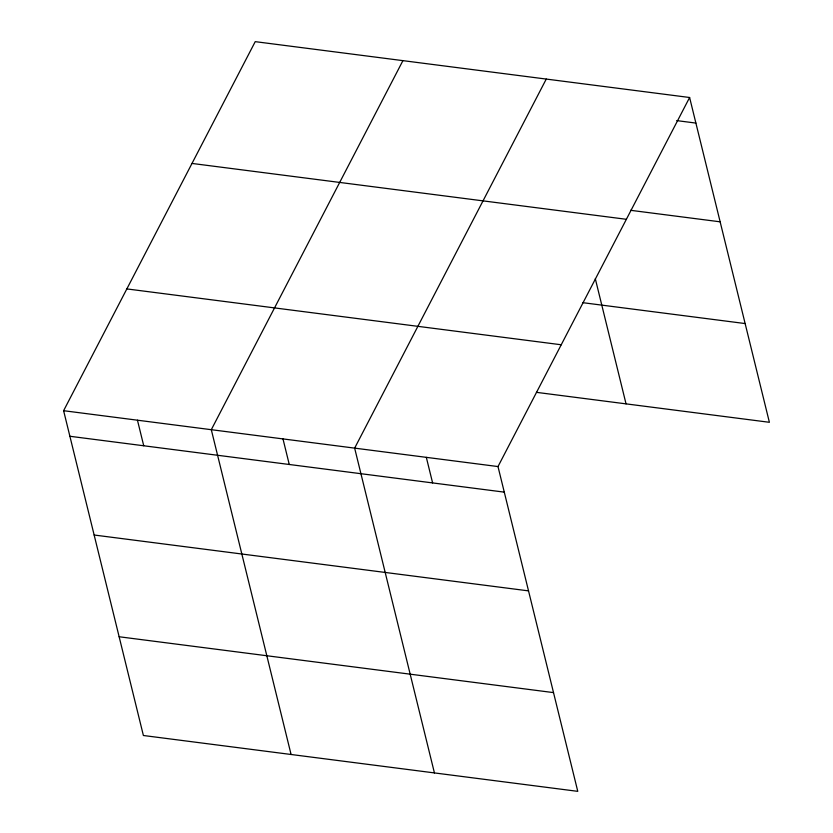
<?xml version="1.0" encoding="UTF-8"?>
<svg xmlns="http://www.w3.org/2000/svg" width="833" height="833" viewBox="0 0 833 833"><rect width="100%" height="100%" fill="white"/><g stroke="black" fill="none" stroke-linecap="round" stroke-linejoin="round"><path stroke-width="1.25" d="M689.609 97.503L497.999 466.563L577.769 791.35L143.391 735.497L63.61 410.7L255.231 41.65L689.609 97.503L769.39 422.3L536.452 392.343M402.922 60.642L211.301 429.693L291.081 754.49M546.261 79.073L354.65 448.123L434.43 772.92M676.698 120.608L695.888 123.076M630.55 210.301L720.149 221.817M191.996 163.435L626.374 219.298M582.59 302.65L745.139 323.558M126.845 288.916L561.234 344.768M63.61 410.7L497.999 466.563M69.889 436.273L504.277 492.136M94.15 535.015L528.528 590.878M119.14 636.756L553.518 692.608M595.314 278.743L626.041 403.87M426.319 457.338L432.608 482.911M282.981 438.908L289.259 464.481M137.455 420.196L143.734 445.77"/></g></svg>
